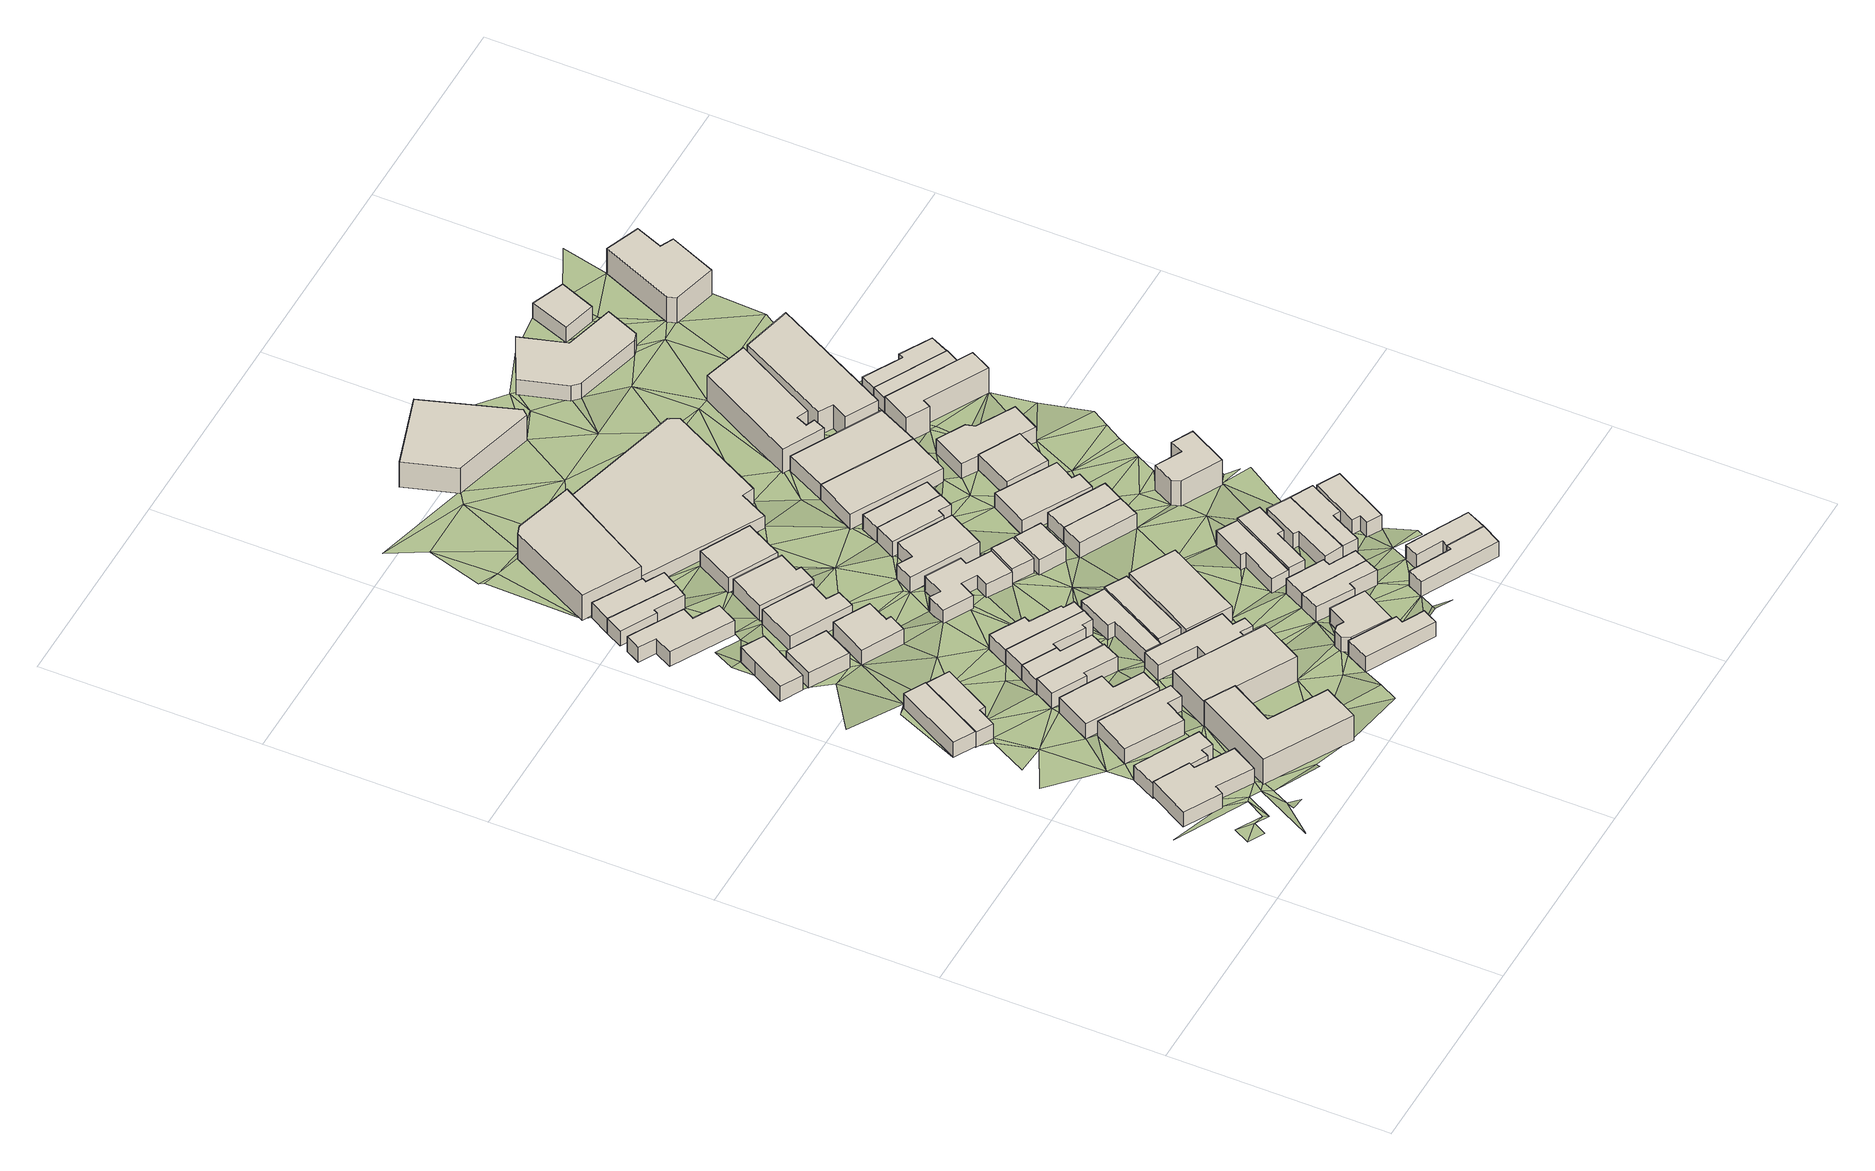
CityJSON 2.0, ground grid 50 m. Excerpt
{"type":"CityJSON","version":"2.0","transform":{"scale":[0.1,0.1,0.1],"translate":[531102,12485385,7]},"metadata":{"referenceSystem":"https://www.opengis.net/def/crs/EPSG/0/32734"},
"CityObjects":{
"building1":{"type":"Building","attributes":{"address":"31 Burns Road Salt River Cape Town","building":"house","building:levels":1,"building_height":4.1,"plus_code":"4FRW3F96+VP7","ground_height":12.03,"roof_height":16.13},"geometry":[{"type":"Solid","lod":"1","boundaries":[[[[0,1,2,3]],[[1,4,5,2]],[[4,6,7,5]],[[6,8,9,7]],[[8,10,11,9]],[[10,12,13,11]],[[12,14,15,13]],[[14,0,3,15]],[[3,2,5,7,9,11,13,15]],[[14,12,10,8,6,4,1,0]]]]}]},
"building2":{"type":"Building","attributes":{"address":"29 Burns Road Salt River Cape Town","building":"house","building:levels":1,"building_height":4.1,"plus_code":"4FRW3F96+VPQ","ground_height":11.5,"roof_height":15.6},"geometry":[{"type":"Solid","lod":"1","boundaries":[[[[16,17,18,19]],[[17,20,21,18]],[[20,22,23,21]],[[22,24,25,23]],[[24,26,27,25]],[[26,28,29,27]],[[28,16,19,29]],[[19,18,21,23,25,27,29]],[[28,26,24,22,20,17,16]]]]}]},
"building3":{"type":"Building","attributes":{"address":"12 Tennyson Street Salt River Cape Town","building":"house","building:levels":1,"building_height":4.1,"plus_code":"4FRW3FC6+3P6","ground_height":10.81,"roof_height":14.91},"geometry":[{"type":"Solid","lod":"1","boundaries":[[[[30,31,32,33]],[[31,34,35,32]],[[34,36,37,35]],[[36,30,33,37]],[[33,32,35,37]],[[36,34,31,30]]]]}]},
"building4":{"type":"Building","attributes":{"address":"14 Tennyson Street Salt River Cape Town","building":"house","building:levels":1,"building_height":4.1,"plus_code":"4FRW3FC6+3P4","ground_height":10.6,"roof_height":14.7},"geometry":[{"type":"Solid","lod":"1","boundaries":[[[[38,39,40,41]],[[39,42,43,40]],[[42,44,45,43]],[[44,46,47,45]],[[46,48,49,47]],[[48,38,41,49]],[[41,40,43,45,47,49]],[[48,46,44,42,39,38]]]]}]},
"building5":{"type":"Building","attributes":{"address":"27 Burns Road Salt River Cape Town","building":"house","building:levels":1,"building_height":4.1,"plus_code":"4FRW3F96+WQM","ground_height":11.5,"roof_height":15.6},"geometry":[{"type":"Solid","lod":"1","boundaries":[[[[50,51,52,53]],[[51,54,55,52]],[[54,56,57,55]],[[56,58,59,57]],[[58,60,61,59]],[[60,50,53,61]],[[53,52,55,57,59,61]],[[60,58,56,54,51,50]]]]}]},
"building6":{"type":"Building","attributes":{"address":"Coleridge Road Salt River Cape Town","building":"apartments","building:levels":2,"building:flats":"8","building_height":6.9,"plus_code":"4FRW3F96+RQQ","ground_height":12,"roof_height":18.9},"geometry":[{"type":"Solid","lod":"1","boundaries":[[[[62,63,64,65]],[[63,66,67,64]],[[66,68,69,67]],[[68,70,71,69]],[[70,72,73,71]],[[72,62,65,73]],[[65,64,67,69,71,73]],[[72,70,68,66,63,62]]]]}]},
"building7":{"type":"Building","attributes":{"address":"5 Tennyson Street Salt River Cape Town","building":"house","building:levels":1,"building_height":4.1,"plus_code":"4FRW3FC6+5PR","ground_height":9.76,"roof_height":13.86},"geometry":[{"type":"Solid","lod":"1","boundaries":[[[[74,75,76,77]],[[75,78,79,76]],[[78,80,81,79]],[[80,82,83,81]],[[82,74,77,83]],[[77,76,79,81,83]],[[82,80,78,75,74]]]]}]},
"building8":{"type":"Building","attributes":{"address":"25 Burns Road Salt River Cape Town","building":"house","building:levels":1,"building_height":4.1,"plus_code":"4FRW3F96+XQ3","ground_height":11.1,"roof_height":15.2},"geometry":[{"type":"Solid","lod":"1","boundaries":[[[[84,85,86,87]],[[85,88,89,86]],[[88,90,91,89]],[[90,92,93,91]],[[92,94,95,93]],[[94,84,87,95]],[[87,86,89,91,93,95]],[[94,92,90,88,85,84]]]]}]},
"building9":{"type":"Building","attributes":{"address":"7 Tennyson Street Salt River Cape Town","building":"house","building:levels":1,"building_height":4.1,"plus_code":"4FRW3FC6+5P8","ground_height":9.76,"roof_height":13.86},"geometry":[{"type":"Solid","lod":"1","boundaries":[[[[96,97,98,99]],[[97,100,101,98]],[[100,102,103,101]],[[102,96,99,103]],[[99,98,101,103]],[[102,100,97,96]]]]}]},
"building10":{"type":"Building","attributes":{"address":"23 Burns Road Salt River Cape Town","building":"house","building:levels":1,"building_height":4.1,"plus_code":"4FRW3F96+XRJ","ground_height":11.1,"roof_height":15.2},"geometry":[{"type":"Solid","lod":"1","boundaries":[[[[104,105,106,107]],[[105,108,109,106]],[[108,110,111,109]],[[110,112,113,111]],[[112,114,115,113]],[[114,104,107,115]],[[107,106,109,111,113,115]],[[114,112,110,108,105,104]]]]}]},
"building11":{"type":"Building","attributes":{"address":"7 Addison Road Salt River Cape Town","building":"house","building:levels":1,"building_height":4.1,"plus_code":"4FRW3FC6+7P7","ground_height":8.92,"roof_height":13.02},"geometry":[{"type":"Solid","lod":"1","boundaries":[[[[116,117,118,119]],[[117,120,121,118]],[[120,122,123,121]],[[122,124,125,123]],[[124,126,127,125]],[[126,128,129,127]],[[128,130,131,129]],[[130,116,119,131]],[[119,118,121,123,125,127,129,131]],[[130,128,126,124,122,120,117,116]]]]}]},
"building12":{"type":"Building","attributes":{"address":"Madrassah Al Shafi-Iy-Yah 18 Coleridge Road Salt River Cape Town","building":"civic","building:levels":2,"amenity":"community_centre","operator:type":"religious","building_height":6.9,"plus_code":"4FRW3F96+VVJ","ground_height":11.58,"roof_height":18.48},"geometry":[{"type":"Solid","lod":"1","boundaries":[[[[132,133,134,135]],[[133,136,137,134]],[[136,138,139,137]],[[138,140,141,139]],[[140,142,143,141]],[[142,144,145,143]],[[144,132,135,145]],[[135,134,137,139,141,143,145]],[[144,142,140,138,136,133,132]]]]}]},
"building13":{"type":"Building","attributes":{"address":"21 Burns Road Salt River Cape Town","building":"house","building:levels":1,"building_height":4.1,"plus_code":"4FRW3FC6+2R3","ground_height":10.6,"roof_height":14.7},"geometry":[{"type":"Solid","lod":"1","boundaries":[[[[146,147,148,149]],[[147,150,151,148]],[[150,152,153,151]],[[152,154,155,153]],[[154,156,157,155]],[[156,146,149,157]],[[149,148,151,153,155,157]],[[156,154,152,150,147,146]]]]}]},
"building14":{"type":"Building","attributes":{"address":"5 Addison Road Salt River Cape Town","building":"house","building:levels":1,"building_height":4.1,"plus_code":"4FRW3FC6+7PV","ground_height":8.89,"roof_height":12.99},"geometry":[{"type":"Solid","lod":"1","boundaries":[[[[158,159,160,161]],[[159,162,163,160]],[[162,164,165,163]],[[164,166,167,165]],[[166,168,169,167]],[[168,158,161,169]],[[161,160,163,165,167,169]],[[168,166,164,162,159,158]]]]}]},
"building15":{"type":"Building","attributes":{"address":"8 Burns Road Salt River Cape Town","building":"house","building:levels":1,"building_height":4.1,"plus_code":"4FRW3FC6+4QW","ground_height":9.83,"roof_height":13.93},"geometry":[{"type":"Solid","lod":"1","boundaries":[[[[170,171,172,173]],[[171,174,175,172]],[[174,176,177,175]],[[176,178,179,177]],[[178,180,181,179]],[[180,170,173,181]],[[173,172,175,177,179,181]],[[180,178,176,174,171,170]]]]}]},
"building16":{"type":"Building","attributes":{"address":"3 Addison Road Salt River Cape Town","building":"house","building:levels":1,"building_height":4.1,"plus_code":"4FRW3FC6+8P8","ground_height":8.89,"roof_height":12.99},"geometry":[{"type":"Solid","lod":"1","boundaries":[[[[158,168,169,161]],[[168,182,183,169]],[[182,184,185,183]],[[184,186,187,185]],[[186,188,189,187]],[[188,158,161,189]],[[161,169,183,185,187,189]],[[188,186,184,182,168,158]]]]}]},
"building17":{"type":"Building","attributes":{"address":"6 Salt River Cape Town","building":"house","building:levels":1,"building_height":4.1,"plus_code":"4FRW3FC6+5QW","ground_height":9.75,"roof_height":13.85},"geometry":[{"type":"Solid","lod":"1","boundaries":[[[[190,191,192,193]],[[191,194,195,192]],[[194,196,197,195]],[[196,198,199,197]],[[198,200,201,199]],[[200,190,193,201]],[[193,192,195,197,199,201]],[[200,198,196,194,191,190]]]]}]},
"building18":{"type":"Building","attributes":{"address":"19 Burns Road Salt River Cape Town","building":"house","building:levels":1,"building_height":4.1,"plus_code":"4FRW3FC6+2RG","ground_height":10.6,"roof_height":14.7},"geometry":[{"type":"Solid","lod":"1","boundaries":[[[[156,154,155,157]],[[154,202,203,155]],[[202,204,205,203]],[[204,206,207,205]],[[206,208,209,207]],[[208,210,211,209]],[[210,212,213,211]],[[212,156,157,213]],[[157,155,203,205,207,209,211,213]],[[212,210,208,206,204,202,154,156]]]]}]},
"building19":{"type":"Building","attributes":{"address":"Coleridge Road Salt River Cape Town","building":"house","building:levels":1,"building_height":4.1,"plus_code":"4FRW3F96+WV9","ground_height":11.26,"roof_height":15.36},"geometry":[{"type":"Solid","lod":"1","boundaries":[[[[214,215,216,217]],[[215,218,219,216]],[[218,220,221,219]],[[220,222,223,221]],[[222,224,225,223]],[[224,226,227,225]],[[226,228,229,227]],[[228,230,231,229]],[[230,232,233,231]],[[232,214,217,233]],[[217,216,219,221,223,225,227,229,231,233]],[[232,230,228,226,224,222,220,218,215,214]]]]}]},
"building20":{"type":"Building","attributes":{"address":"17 Burns Road Salt River Cape Town","building":"house","building:levels":1,"building_height":4.1,"plus_code":"4FRW3FC6+2RQ","ground_height":10.42,"roof_height":14.52},"geometry":[{"type":"Solid","lod":"1","boundaries":[[[[234,235,236,237]],[[235,238,239,236]],[[238,240,241,239]],[[240,242,243,241]],[[242,244,245,243]],[[244,246,247,245]],[[246,248,249,247]],[[248,234,237,249]],[[237,236,239,241,243,245,247,249]],[[248,246,244,242,240,238,235,234]]]]}]},
"building21":{"type":"Building","attributes":{"address":"16 Tennyson Street Salt River Cape Town","building":"house","building:levels":1,"building_height":4.1,"plus_code":"4FRW3F96+XV7","ground_height":10.42,"roof_height":14.52},"geometry":[{"type":"Solid","lod":"1","boundaries":[[[[250,251,252,253]],[[251,254,255,252]],[[254,256,257,255]],[[256,258,259,257]],[[258,260,261,259]],[[260,262,263,261]],[[262,250,253,263]],[[253,252,255,257,259,261,263]],[[262,260,258,256,254,251,250]]]]}]},
"building22":{"type":"Building","attributes":{"address":"4 Burns Road Salt River Cape Town","building":"house","building:levels":1,"building_height":4.1,"plus_code":"4FRW3FC6+6RC","ground_height":9.16,"roof_height":13.26},"geometry":[{"type":"Solid","lod":"1","boundaries":[[[[264,265,266,267]],[[265,268,269,266]],[[268,270,271,269]],[[270,272,273,271]],[[272,274,275,273]],[[274,264,267,275]],[[267,266,269,271,273,275]],[[274,272,270,268,265,264]]]]}]},
"building23":{"type":"Building","attributes":{"address":"428 Albert Road Salt River Cape Town","building":"retail","building:levels":2,"building_height":6.9,"plus_code":"4FRW3FC6+9QF","ground_height":7.86,"roof_height":14.76},"geometry":[{"type":"Solid","lod":"1","boundaries":[[[[276,277,278,279]],[[277,280,281,278]],[[280,282,283,281]],[[282,284,285,283]],[[284,276,279,285]],[[279,278,281,283,285]],[[284,282,280,277,276]]]]}]},
"building24":{"type":"Building","attributes":{"address":"18 Tennyson Street Salt River Cape Town","building":"house","building:levels":1,"building_height":4.1,"plus_code":"4FRW3F96+XVH","ground_height":10.86,"roof_height":14.96},"geometry":[{"type":"Solid","lod":"1","boundaries":[[[[286,287,288,289]],[[287,290,291,288]],[[290,292,293,291]],[[292,286,289,293]],[[289,288,291,293]],[[292,290,287,286]]]]}]},
"building25":{"type":"Building","attributes":{"address":"25 Coleridge Road Salt River Cape Town","building":"house","building:levels":1,"building_height":4.1,"plus_code":"4FRW3F96+RX2","ground_height":11.99,"roof_height":16.09},"geometry":[{"type":"Solid","lod":"1","boundaries":[[[[294,295,296,297]],[[295,298,299,296]],[[298,300,301,299]],[[300,302,303,301]],[[302,304,305,303]],[[304,294,297,305]],[[297,296,299,301,303,305]],[[304,302,300,298,295,294]]]]}]},
"building26":{"type":"Building","attributes":{"address":"15 Burns Road Salt River Cape Town","building":"house","building:levels":1,"building_height":4.1,"plus_code":"4FRW3FC6+4V4","ground_height":9.6,"roof_height":13.7},"geometry":[{"type":"Solid","lod":"1","boundaries":[[[[306,307,308,309]],[[307,310,311,308]],[[310,312,313,311]],[[312,314,315,313]],[[314,316,317,315]],[[316,318,319,317]],[[318,320,321,319]],[[320,322,323,321]],[[322,324,325,323]],[[324,326,327,325]],[[326,328,329,327]],[[328,306,309,329]],[[309,308,311,313,315,317,319,321,323,325,327,329]],[[328,326,324,322,320,318,316,314,312,310,307,306]]]]}]},
"building27":{"type":"Building","attributes":{"address":"23 Coleridge Road Salt River Cape Town","building":"house","building:levels":1,"building_height":4.1,"plus_code":"4FRW3F96+RXC","ground_height":11.44,"roof_height":15.54},"geometry":[{"type":"Solid","lod":"1","boundaries":[[[[330,331,332,333]],[[331,334,335,332]],[[334,336,337,335]],[[336,338,339,337]],[[338,340,341,339]],[[340,342,343,341]],[[342,344,345,343]],[[344,330,333,345]],[[333,332,335,337,339,341,343,345]],[[344,342,340,338,336,334,331,330]]]]}]},
"building28":{"type":"Building","attributes":{"address":"2 Burns Road Salt River Cape Town","building":"house","building:levels":1,"building_height":4.1,"plus_code":"4FRW3FC6+7R7","ground_height":8.89,"roof_height":12.99},"geometry":[{"type":"Solid","lod":"1","boundaries":[[[[346,347,348,349]],[[347,350,351,348]],[[350,352,353,351]],[[352,346,349,353]],[[349,348,351,353]],[[352,350,347,346]]]]}]},
"building29":{"type":"Building","attributes":{"address":"20 Tennyson Street Salt River Cape Town","building":"house","building:levels":1,"building_height":4.1,"plus_code":"4FRW3F96+XW4","ground_height":10.58,"roof_height":14.68},"geometry":[{"type":"Solid","lod":"1","boundaries":[[[[354,355,356,357]],[[355,358,359,356]],[[358,360,361,359]],[[360,354,357,361]],[[357,356,359,361]],[[360,358,355,354]]]]}]},
"building30":{"type":"Building","attributes":{"address":"13 Burns Road Salt River Cape Town","building":"house","building:levels":1,"building_height":4.1,"plus_code":"4FRW3FC6+4WC","ground_height":9.6,"roof_height":13.7},"geometry":[{"type":"Solid","lod":"1","boundaries":[[[[362,363,364,365]],[[363,366,367,364]],[[366,368,369,367]],[[368,370,371,369]],[[370,372,373,371]],[[372,362,365,373]],[[365,364,367,369,371,373]],[[372,370,368,366,363,362]]]]}]},
"building31":{"type":"Building","attributes":{"address":"13 Tennyson Street Salt River Cape Town","building":"house","building:levels":1,"building_height":4.1,"plus_code":"4FRW3FC6+3WM","ground_height":10.42,"roof_height":14.52},"geometry":[{"type":"Solid","lod":"1","boundaries":[[[[374,375,376,377]],[[375,378,379,376]],[[378,380,381,379]],[[380,374,377,381]],[[377,376,379,381]],[[380,378,375,374]]]]}]},
"building32":{"type":"Building","attributes":{"address":"21 Coleridge Road Salt River Cape Town","building":"house","building:levels":1,"building_height":4.1,"plus_code":"4FRW3F96+VX5","ground_height":11.43,"roof_height":15.53},"geometry":[{"type":"Solid","lod":"1","boundaries":[[[[382,383,384,385]],[[383,386,387,384]],[[386,388,389,387]],[[388,390,391,389]],[[390,392,393,391]],[[392,382,385,393]],[[385,384,387,389,391,393]],[[392,390,388,386,383,382]]]]}]},
"building33":{"type":"Building","attributes":{"address":"19 Coleridge Road Salt River Cape Town","building":"house","building:levels":1,"building_height":4.1,"plus_code":"4FRW3F97+V26","ground_height":11.43,"roof_height":15.53},"geometry":[{"type":"Solid","lod":"1","boundaries":[[[[382,392,393,385]],[[392,394,395,393]],[[394,396,397,395]],[[396,398,399,397]],[[398,400,401,399]],[[400,382,385,401]],[[385,393,395,397,399,401]],[[400,398,396,394,392,382]]]]}]},
"building34":{"type":"Building","attributes":{"address":"13A Tennyson Street Salt River Cape Town","building":"house","building:levels":1,"building_height":4.1,"plus_code":"4FRW3FC6+3W9","ground_height":10.16,"roof_height":14.26},"geometry":[{"type":"Solid","lod":"1","boundaries":[[[[402,403,404,405]],[[403,406,407,404]],[[406,408,409,407]],[[408,402,405,409]],[[405,404,407,409]],[[408,406,403,402]]]]}]},
"building35":{"type":"Building","attributes":{"address":"Sterling Buildings 432 Albert Road Salt River Cape Town","building":"retail","building:levels":1,"building_height":4.1,"plus_code":"4FRW3FC6+8VJ","ground_height":7.86,"roof_height":11.96},"geometry":[{"type":"Solid","lod":"1","boundaries":[[[[276,284,410,411]],[[284,412,413,410]],[[412,414,415,413]],[[414,416,417,415]],[[416,418,419,417]],[[418,420,421,419]],[[420,276,411,421]],[[411,410,413,415,417,419,421]],[[420,418,416,414,412,284,276]]]]}]},
"building36":{"type":"Building","attributes":{"address":"11 Burns Road Salt River Cape Town","building":"house","building:levels":1,"building_height":4.1,"plus_code":"4FRW3FC6+5W7","ground_height":9.29,"roof_height":13.39},"geometry":[{"type":"Solid","lod":"1","boundaries":[[[[422,423,424,425]],[[423,426,427,424]],[[426,428,429,427]],[[428,430,431,429]],[[430,432,433,431]],[[432,422,425,433]],[[425,424,427,429,431,433]],[[432,430,428,426,423,422]]]]}]},
"building37":{"type":"Building","attributes":{"address":"22 Tennyson Street Salt River Cape Town","building":"house","building:levels":1,"building_height":4.1,"plus_code":"4FRW3F96+WX9","ground_height":10.39,"roof_height":14.49},"geometry":[{"type":"Solid","lod":"1","boundaries":[[[[434,435,436,437]],[[435,438,439,436]],[[438,440,441,439]],[[440,442,443,441]],[[442,444,445,443]],[[444,434,437,445]],[[437,436,439,441,443,445]],[[444,442,440,438,435,434]]]]}]},
"building38":{"type":"Building","attributes":{"address":"9 Burns Road Salt River Cape Town","building":"house","building:levels":1,"building_height":4.1,"plus_code":"4FRW3FC6+5WG","ground_height":9.2,"roof_height":13.3},"geometry":[{"type":"Solid","lod":"1","boundaries":[[[[446,447,448,449]],[[447,450,451,448]],[[450,452,453,451]],[[452,446,449,453]],[[449,448,451,453]],[[452,450,447,446]]]]}]},
"building39":{"type":"Building","attributes":{"address":"14 Coleridge Road Salt River Cape Town","building":"house","building:levels":1,"building_height":4.1,"plus_code":"4FRW3FC6+2XW","ground_height":9.99,"roof_height":14.09},"geometry":[{"type":"Solid","lod":"1","boundaries":[[[[454,455,456,457]],[[455,458,459,456]],[[458,460,461,459]],[[460,454,457,461]],[[457,456,459,461]],[[460,458,455,454]]]]}]},
"building40":{"type":"Building","attributes":{"address":"24 Tennyson Street Salt River Cape Town","building":"house","building:levels":1,"building_height":4.1,"plus_code":"4FRW3F97+W2G","ground_height":10.98,"roof_height":15.08},"geometry":[{"type":"Solid","lod":"1","boundaries":[[[[462,463,464,465]],[[463,466,467,464]],[[466,468,469,467]],[[468,470,471,469]],[[470,472,473,471]],[[472,462,465,473]],[[465,464,467,469,471,473]],[[472,470,468,466,463,462]]]]}]},
"building41":{"type":"Building","attributes":{"address":"28 Cecil Road Salt River Cape Town","building":"house","building:levels":1,"building_height":4.1,"plus_code":"4FRW3F97+Q3V","ground_height":11.68,"roof_height":15.78},"geometry":[{"type":"Solid","lod":"1","boundaries":[[[[474,475,476,477]],[[475,478,479,476]],[[478,480,481,479]],[[480,482,483,481]],[[482,484,485,483]],[[484,474,477,485]],[[477,476,479,481,483,485]],[[484,482,480,478,475,474]]]]}]},
"building42":{"type":"Building","attributes":{"address":"Salt River Buildings 469 Junction Road Salt River Cape Town","building":"retail","building:levels":2,"building_height":6.9,"plus_code":"4FRW3FC6+FRX","ground_height":7.29,"roof_height":14.19},"geometry":[{"type":"Solid","lod":"1","boundaries":[[[[486,487,488,489]],[[487,490,491,488]],[[490,492,493,491]],[[492,494,495,493]],[[494,486,489,495]],[[489,488,491,493,495]],[[494,492,490,487,486]]]]}]},
"building43":{"type":"Building","attributes":{"address":"12 Coleridge Road Salt River Cape Town","building":"house","building:levels":1,"building_height":4.1,"plus_code":"4FRW3FC6+3X5","ground_height":9.99,"roof_height":14.09},"geometry":[{"type":"Solid","lod":"1","boundaries":[[[[454,496,497,457]],[[496,498,499,497]],[[498,455,456,499]],[[455,454,457,456]],[[457,497,499,456]],[[455,498,496,454]]]]}]},
"building44":{"type":"Building","attributes":{"address":"26 Tennyson Street Salt River Cape Town","building":"house","building:levels":1,"building_height":4.1,"plus_code":"4FRW3F97+V2X","ground_height":10.79,"roof_height":14.89},"geometry":[{"type":"Solid","lod":"1","boundaries":[[[[500,501,502,503]],[[501,504,505,502]],[[504,506,507,505]],[[506,508,509,507]],[[508,510,511,509]],[[510,500,503,511]],[[503,502,505,507,509,511]],[[510,508,506,504,501,500]]]]}]},
"building45":{"type":"Building","attributes":{"address":"26 Cecil Road Salt River Cape Town","building":"house","building:levels":1,"building_height":4.1,"plus_code":"4FRW3F97+R38","ground_height":11.68,"roof_height":15.78},"geometry":[{"type":"Solid","lod":"1","boundaries":[[[[512,513,514,515]],[[513,516,517,514]],[[516,518,519,517]],[[518,474,477,519]],[[474,484,485,477]],[[484,512,515,485]],[[515,514,517,519,477,485]],[[484,474,518,516,513,512]]]]}]},
"building46":{"type":"Building","attributes":{"address":"10 Coleridge Road Salt River Cape Town","building":"house","building:levels":1,"building_height":4.1,"plus_code":"4FRW3FC6+3XX","ground_height":9.75,"roof_height":13.85},"geometry":[{"type":"Solid","lod":"1","boundaries":[[[[520,521,522,523]],[[521,524,525,522]],[[524,526,527,525]],[[526,528,529,527]],[[528,530,531,529]],[[530,520,523,531]],[[523,522,525,527,529,531]],[[530,528,526,524,521,520]]]]}]},
"building47":{"type":"Building","attributes":{"address":"7 Burns Road Salt River Cape Town","building":"house","building:levels":1,"building_height":4.1,"plus_code":"4FRW3FC6+6X2","ground_height":8.77,"roof_height":12.87},"geometry":[{"type":"Solid","lod":"1","boundaries":[[[[532,533,534,535]],[[533,536,537,534]],[[536,538,539,537]],[[538,532,535,539]],[[535,534,537,539]],[[538,536,533,532]]]]}]},
"building48":{"type":"Building","attributes":{"address":"28 Tennyson Street Salt River Cape Town","building":"house","building:levels":1,"building_height":4.1,"plus_code":"4FRW3F97+W33","ground_height":10.79,"roof_height":14.89},"geometry":[{"type":"Solid","lod":"1","boundaries":[[[[500,510,511,503]],[[510,540,541,511]],[[540,542,543,541]],[[542,544,545,543]],[[544,546,547,545]],[[546,500,503,547]],[[503,511,541,543,545,547]],[[546,544,542,540,510,500]]]]}]},
"building49":{"type":"Building","attributes":{"address":"5 Burns Road Salt River Cape Town","building":"house","building:levels":1,"building_height":4.1,"plus_code":"4FRW3FC6+6XP","ground_height":8.77,"roof_height":12.87},"geometry":[{"type":"Solid","lod":"1","boundaries":[[[[533,532,535,534]],[[532,548,549,535]],[[548,550,551,549]],[[550,533,534,551]],[[534,535,549,551]],[[550,548,532,533]]]]}]},
"building50":{"type":"Building","attributes":{"address":"30 Tennyson Street Salt River Cape Town","building":"house","building:levels":1,"building_height":4.1,"plus_code":"4FRW3F97+V3Q","ground_height":10.79,"roof_height":14.89},"geometry":[{"type":"Solid","lod":"1","boundaries":[[[[552,553,554,555]],[[553,556,557,554]],[[556,558,559,557]],[[558,560,561,559]],[[560,562,563,561]],[[562,552,555,563]],[[555,554,557,559,561,563]],[[562,560,558,556,553,552]]]]}]},
"building51":{"type":"Building","attributes":{"address":"8 Coleridge Road Salt River Cape Town","building":"house","building:levels":1,"building_height":4.1,"plus_code":"4FRW3FC7+42F","ground_height":9.68,"roof_height":13.78},"geometry":[{"type":"Solid","lod":"1","boundaries":[[[[564,565,566,567]],[[565,568,569,566]],[[568,570,571,569]],[[570,564,567,571]],[[567,566,569,571]],[[570,568,565,564]]]]}]},
"building52":{"type":"Building","attributes":{"address":"17 Coleridge Road Salt River Cape Town","building":"house","building:levels":2,"building_height":6.9,"plus_code":"4FRW3FC7+233","ground_height":9.99,"roof_height":16.89},"geometry":[{"type":"Solid","lod":"1","boundaries":[[[[572,573,574,575]],[[573,576,577,574]],[[576,578,579,577]],[[578,580,581,579]],[[580,582,583,581]],[[582,584,585,583]],[[584,572,575,585]],[[575,574,577,579,581,583,585]],[[584,582,580,578,576,573,572]]]]}]},
"building53":{"type":"Building","attributes":{"address":"6A Coleridge Road Salt River Cape Town","building":"house","building:levels":1,"building_height":4.1,"plus_code":"4FRW3FC7+525","ground_height":9.3,"roof_height":13.4},"geometry":[{"type":"Solid","lod":"1","boundaries":[[[[586,587,588,589]],[[587,590,591,588]],[[590,592,593,591]],[[592,594,595,593]],[[594,596,597,595]],[[596,598,599,597]],[[598,600,601,599]],[[600,586,589,601]],[[589,588,591,593,595,597,599,601]],[[600,598,596,594,592,590,587,586]]]]}]},
"building54":{"type":"Building","attributes":{"address":"444 Albert Road Salt River Cape Town","building":"retail","building:levels":2,"building_height":6.9,"plus_code":"4FRW3FC6+8X9","ground_height":7.86,"roof_height":14.76},"geometry":[{"type":"Solid","lod":"1","boundaries":[[[[602,603,604,605]],[[603,606,607,604]],[[606,608,609,607]],[[608,610,611,609]],[[610,612,613,611]],[[612,614,615,613]],[[614,616,617,615]],[[616,602,605,617]],[[605,604,607,609,611,613,615,617]],[[616,614,612,610,608,606,603,602]]]]}]},
"building55":{"type":"Building","attributes":{"address":"6 Coleridge Road Salt River Cape Town","building":"house","building:levels":2,"building_height":6.9,"plus_code":"4FRW3FC7+632","ground_height":8.87,"roof_height":15.77},"geometry":[{"type":"Solid","lod":"1","boundaries":[[[[618,619,620,621]],[[619,622,623,620]],[[622,624,625,623]],[[624,626,627,625]],[[626,628,629,627]],[[628,618,621,629]],[[621,620,623,625,627,629]],[[628,626,624,622,619,618]]]]}]},
"building56":{"type":"Building","attributes":{"address":"448 Albert Road Salt River Cape Town","building":"retail","building:levels":2,"building_height":6.9,"plus_code":"4FRW3FC7+832","ground_height":7.83,"roof_height":14.73},"geometry":[{"type":"Solid","lod":"1","boundaries":[[[[630,631,632,633]],[[631,634,635,632]],[[634,636,637,635]],[[636,638,639,637]],[[638,640,641,639]],[[640,642,643,641]],[[642,630,633,643]],[[633,632,635,637,639,641,643]],[[642,640,638,636,634,631,630]]]]}]},
"building57":{"type":"Building","attributes":{"address":"475 Junction Road Salt River Cape Town","building":"retail","building:levels":1,"building_height":4.1,"plus_code":"4FRW3FC6+FX9","ground_height":7,"roof_height":11.1},"geometry":[{"type":"Solid","lod":"1","boundaries":[[[[644,645,646,647]],[[645,648,649,646]],[[648,650,651,649]],[[650,652,653,651]],[[652,654,655,653]],[[654,656,657,655]],[[656,658,659,657]],[[658,644,647,659]],[[647,646,649,651,653,655,657,659]],[[658,656,654,652,650,648,645,644]]]]}]},
"building58":{"type":"Building","attributes":{"address":"4 Coleridge Road Salt River Cape Town","building":"house","building:levels":1,"building_height":4.1,"plus_code":"4FRW3FC7+63G","ground_height":8.87,"roof_height":12.97},"geometry":[{"type":"Solid","lod":"1","boundaries":[[[[660,661,662,663]],[[661,664,665,662]],[[664,666,667,665]],[[666,668,669,667]],[[668,670,671,669]],[[670,660,663,671]],[[663,662,665,667,669,671]],[[670,668,666,664,661,660]]]]}]},
"building59":{"type":"Building","attributes":{"address":"2 Coleridge Road Salt River Cape Town","building":"house","building:levels":1,"building_height":4.1,"plus_code":"4FRW3FC7+63Q","ground_height":8.72,"roof_height":12.82},"geometry":[{"type":"Solid","lod":"1","boundaries":[[[[672,673,674,675]],[[673,676,677,674]],[[676,678,679,677]],[[678,680,681,679]],[[680,682,683,681]],[[682,672,675,683]],[[675,674,677,679,681,683]],[[682,680,678,676,673,672]]]]}]},
"building60":{"type":"Building","attributes":{"address":"30 Westminster Road Salt River Cape Town","building":"house","building:levels":1,"building_height":4.1,"plus_code":"4FRW3FC7+F2Q","ground_height":7.09,"roof_height":11.19},"geometry":[{"type":"Solid","lod":"1","boundaries":[[[[684,685,686,687]],[[685,688,689,686]],[[688,690,691,689]],[[690,684,687,691]],[[687,686,689,691]],[[690,688,685,684]]]]}]},
"building61":{"type":"Building","attributes":{"address":"47 Westminster Road Salt River Cape Town","building":"retail","building:levels":2,"building_height":6.9,"plus_code":"4FRW3FC7+C4C","ground_height":7.15,"roof_height":14.05},"geometry":[{"type":"Solid","lod":"1","boundaries":[[[[692,693,694,695]],[[693,696,697,694]],[[696,698,699,697]],[[698,700,701,699]],[[700,702,703,701]],[[702,704,705,703]],[[704,692,695,705]],[[695,694,697,699,701,703,705]],[[704,702,700,698,696,693,692]]]]}]},
"terrain1":{"type":"TINRelief","geometry":[{"type":"CompositeSurface","lod":"1","boundaries":[[[706,707,708]],[[709,706,708]],[[708,710,709]],[[711,712,713]],[[714,710,708]],[[713,710,714]],[[715,716,717]],[[714,718,713]],[[719,711,718]],[[711,713,718]],[[720,721,716]],[[718,722,719]],[[723,717,716]],[[722,718,717]],[[724,725,726]],[[717,723,727]],[[727,722,717]],[[28,51,725]],[[12,728,14]],[[729,726,730]],[[731,727,723]],[[722,727,10]],[[12,10,728]],[[51,28,732]],[[733,725,51]],[[726,725,84]],[[734,731,723]],[[730,735,36]],[[728,736,737]],[[735,730,726]],[[728,10,736]],[[84,725,733]],[[34,31,738]],[[10,727,739]],[[736,10,740]],[[727,731,741]],[[732,742,51]],[[736,740,732]],[[108,735,726]],[[743,735,744]],[[94,726,84]],[[739,740,10]],[[744,735,108]],[[745,746,747]],[[738,31,746]],[[739,732,740]],[[726,94,108]],[[732,739,742]],[[31,30,746]],[[748,84,733]],[[744,108,105]],[[749,742,739]],[[750,742,749]],[[751,108,94]],[[752,97,753]],[[746,30,754]],[[754,747,746]],[[744,755,48]],[[756,72,757]],[[748,733,758]],[[755,744,105]],[[747,759,752]],[[760,756,757]],[[761,82,80]],[[94,92,751]],[[108,751,110]],[[739,136,749]],[[97,78,753]],[[762,761,80]],[[763,30,48]],[[754,759,747]],[[751,92,110]],[[136,758,749]],[[754,30,763]],[[105,156,755]],[[758,136,748]],[[760,741,764]],[[92,90,765]],[[92,112,110]],[[762,80,766]],[[78,97,194]],[[48,755,212]],[[80,78,766]],[[767,72,756]],[[136,768,748]],[[759,754,769]],[[97,769,194]],[[156,212,755]],[[767,756,760]],[[748,768,765]],[[114,112,92]],[[92,765,114]],[[763,48,770]],[[771,162,124]],[[48,212,770]],[[136,772,768]],[[78,194,191]],[[763,180,754]],[[176,769,754]],[[136,133,772]],[[766,78,191]],[[769,176,194]],[[765,768,773]],[[760,764,774]],[[773,114,765]],[[164,162,771]],[[191,775,766]],[[776,767,760]],[[760,774,776]],[[777,778,771]],[[772,779,768]],[[780,194,176]],[[114,773,781]],[[782,164,771]],[[779,772,133]],[[783,775,191]],[[784,785,786]],[[114,787,104]],[[787,114,781]],[[783,778,775]],[[788,180,763]],[[188,789,790]],[[788,763,770]],[[778,782,771]],[[791,786,792]],[[781,773,793]],[[104,787,785]],[[792,786,785]],[[180,788,170]],[[776,774,294]],[[790,794,795]],[[174,780,176]],[[171,170,174]],[[781,796,787]],[[773,797,793]],[[188,186,789]],[[190,783,191]],[[783,798,778]],[[787,799,785]],[[800,782,778]],[[776,801,767]],[[792,785,799]],[[802,793,803]],[[767,804,144]],[[794,805,795]],[[799,787,796]],[[304,776,294]],[[782,800,168]],[[806,788,770]],[[806,770,807]],[[790,808,794]],[[780,174,198]],[[778,798,800]],[[318,170,788]],[[792,809,810]],[[767,811,804]],[[809,792,799]],[[793,797,803]],[[182,186,184]],[[797,773,226]],[[811,767,801]],[[186,182,789]],[[190,812,783]],[[801,776,304]],[[200,198,190]],[[807,813,814]],[[170,368,174]],[[794,815,805]],[[816,132,144]],[[799,817,809]],[[132,816,818]],[[798,819,800]],[[170,318,368]],[[812,190,198]],[[198,174,820]],[[821,788,806]],[[806,807,821]],[[182,168,347]],[[822,801,304]],[[799,251,817]],[[800,347,168]],[[347,789,182]],[[823,821,807]],[[804,383,144]],[[824,238,814]],[[277,815,794]],[[819,798,264]],[[368,820,174]],[[808,277,794]],[[251,238,817]],[[819,825,800]],[[226,224,222]],[[822,304,826]],[[816,144,383]],[[814,375,807]],[[314,318,827]],[[811,383,804]],[[828,797,226]],[[198,829,812]],[[803,797,830]],[[368,318,314]],[[366,198,820]],[[375,823,807]],[[831,821,823]],[[222,828,226]],[[811,832,383]],[[814,238,833]],[[819,264,825]],[[816,382,222]],[[834,835,264]],[[812,829,835]],[[366,829,198]],[[826,836,822]],[[832,837,334]],[[238,251,833]],[[831,823,838]],[[820,368,366]],[[839,815,840]],[[334,383,832]],[[816,383,382]],[[264,835,829]],[[286,833,251]],[[814,833,375]],[[830,292,803]],[[368,314,841]],[[789,347,842]],[[277,840,815]],[[843,844,826]],[[400,828,222]],[[829,825,264]],[[286,292,833]],[[222,382,400]],[[383,334,845]],[[825,829,846]],[[366,847,829]],[[366,363,848]],[[849,836,826]],[[850,368,841]],[[277,851,840]],[[833,852,375]],[[292,830,833]],[[277,276,851]],[[826,844,849]],[[825,846,853]],[[852,378,375]],[[366,848,847]],[[845,334,854]],[[839,840,855]],[[856,828,400]],[[841,857,374]],[[828,856,858]],[[842,347,853]],[[854,836,849]],[[859,844,860]],[[829,847,422]],[[861,852,833]],[[830,862,833]],[[828,858,355]],[[850,841,374]],[[846,829,863]],[[859,849,844]],[[388,845,854]],[[852,864,378]],[[846,842,853]],[[833,862,861]],[[860,865,859]],[[863,829,422]],[[856,400,866]],[[388,854,867]],[[850,374,380]],[[378,864,380]],[[848,868,847]],[[830,355,869]],[[849,870,854]],[[863,842,846]],[[856,871,858]],[[864,850,380]],[[872,866,400]],[[873,840,851]],[[854,870,867]],[[873,851,276]],[[398,872,400]],[[355,858,874]],[[858,871,874]],[[850,864,875]],[[876,863,422]],[[861,862,877]],[[878,868,848]],[[830,879,862]],[[879,830,869]],[[855,840,873]],[[870,880,867]],[[850,875,878]],[[398,396,881]],[[877,408,861]],[[872,398,881]],[[863,876,882]],[[864,408,875]],[[842,863,883]],[[869,355,435]],[[881,396,394]],[[874,435,355]],[[842,884,885]],[[880,886,867]],[[886,392,867]],[[475,880,870]],[[842,883,884]],[[881,887,872]],[[878,888,868]],[[408,877,889]],[[881,394,890]],[[868,888,891]],[[408,889,875]],[[886,880,892]],[[881,890,893]],[[892,880,475]],[[450,882,876]],[[468,872,894]],[[883,863,533]],[[893,890,394]],[[394,392,895]],[[526,878,875]],[[894,872,887]],[[893,394,896]],[[526,888,878]],[[886,895,392]],[[882,897,863]],[[869,435,898]],[[873,899,855]],[[475,474,892]],[[468,894,470]],[[394,895,896]],[[474,518,892]],[[869,898,879]],[[276,900,873]],[[875,889,901]],[[884,883,902]],[[903,888,904]],[[904,888,526]],[[905,470,894]],[[550,883,533]],[[462,898,435]],[[882,450,897]],[[906,884,902]],[[895,907,896]],[[896,907,908]],[[905,472,470]],[[909,896,908]],[[902,883,550]],[[897,450,903]],[[904,526,910]],[[904,897,903]],[[496,901,889]],[[454,879,573]],[[898,462,472]],[[895,911,907]],[[912,884,906]],[[879,898,913]],[[895,914,915]],[[908,907,916]],[[895,915,911]],[[917,899,873]],[[573,879,913]],[[909,908,918]],[[919,910,526]],[[905,500,472]],[[897,904,920]],[[910,921,904]],[[922,496,454]],[[900,917,873]],[[454,573,922]],[[901,496,923]],[[550,924,902]],[[904,921,920]],[[553,918,908]],[[472,925,898]],[[913,898,925]],[[573,572,922]],[[925,472,500]],[[910,919,926]],[[902,927,906]],[[928,923,919]],[[899,929,930]],[[897,920,931]],[[918,553,546]],[[917,929,899]],[[919,923,932]],[[933,494,930]],[[934,923,496]],[[500,546,935]],[[906,927,912]],[[496,922,934]],[[897,931,936]],[[937,922,572]],[[926,919,932]],[[938,924,550]],[[939,940,941]],[[930,929,933]],[[923,934,932]],[[572,942,937]],[[925,500,943]],[[939,924,944]],[[929,917,945]],[[937,934,922]],[[944,924,946]],[[940,939,947]],[[948,926,932]],[[900,912,927]],[[939,944,947]],[[949,917,900]],[[602,927,902]],[[942,950,937]],[[951,936,931]],[[946,924,938]],[[945,917,952]],[[925,953,954]],[[926,948,564]],[[944,946,955]],[[936,951,956]],[[936,956,938]],[[954,957,925]],[[929,958,933]],[[945,958,929]],[[951,931,959]],[[960,932,934]],[[949,952,917]],[[950,961,937]],[[949,900,927]],[[962,946,938]],[[956,619,938]],[[932,960,963]],[[961,950,957]],[[964,948,932]],[[951,959,965]],[[964,932,963]],[[962,938,619]],[[966,951,965]],[[944,634,947]],[[619,664,962]],[[927,602,949]],[[933,958,648]],[[967,959,968]],[[969,962,664]],[[959,967,965]],[[664,619,970]],[[664,661,969]],[[962,969,971]],[[967,966,965]],[[948,964,972]],[[968,592,967]],[[592,948,973]],[[974,952,949]],[[616,947,634]],[[975,969,661]],[[948,972,973]],[[971,969,975]],[[976,664,970]],[[977,949,602]],[[619,978,970]],[[979,602,616]],[[592,973,967]],[[979,977,602]],[[971,975,980]],[[974,949,977]],[[981,648,982]],[[616,634,979]],[[680,678,975]],[[970,978,983]],[[975,678,980]],[[981,684,648]],[[982,984,981]],[[974,977,985]],[[634,631,979]],[[977,979,986]],[[981,984,987]],[[977,988,985]],[[984,985,988]],[[984,989,987]],[[990,979,631]],[[986,988,977]],[[986,979,990]],[[984,988,989]],[[690,987,989]],[[988,700,989]],[[700,690,989]],[[991,986,990]],[[992,690,700]]]}]}
},
"vertices":[
[103,326,59],[51,234,59],[51,234,100],[103,326,100],[134,188,59],[134,188,100],[146,208,59],[146,208,100],[226,163,59],[226,163,100],[260,223,59],[260,223,100],[175,271,59],[175,271,100],[183,285,59],[183,285,100],
[103,326,53],[183,285,53],[183,285,94],[103,326,94],[223,264,53],[223,264,94],[232,282,53],[232,282,94],[256,270,53],[256,270,94],[277,310,53],[277,310,94],[133,384,53],[133,384,94],
[168,862,46],[121,887,46],[121,887,87],[168,862,87],[39,737,46],[39,737,87],[86,711,46],[86,711,87],
[168,862,44],[86,711,44],[86,711,85],[168,862,85],[124,690,44],[124,690,85],[147,732,44],[147,732,85],[160,726,44],[160,726,85],[219,835,44],[219,835,85],
[214,504,53],[167,420,53],[167,420,94],[214,504,94],[293,351,53],[293,351,94],[322,402,53],[322,402,94],[352,386,53],[352,386,94],[370,419,53],[370,419,94],
[330,325,58],[231,145,58],[231,145,127],[330,325,127],[424,40,58],[424,40,127],[467,119,58],[467,119,127],[339,189,58],[339,189,127],[395,289,58],[395,289,127],
[39,1120,36],[87,1094,36],[87,1094,77],[39,1120,77],[154,1213,36],[154,1213,77],[105,1240,36],[105,1240,77],[82,1198,36],[82,1198,77],
[200,523,49],[359,439,49],[359,439,90],[200,523,90],[384,486,49],[384,486,90],[319,521,49],[319,521,90],[337,555,49],[337,555,90],[244,604,49],[244,604,90],
[222,1109,36],[135,1155,36],[135,1155,77],[222,1109,77],[98,1086,36],[98,1086,77],[185,1039,36],[185,1039,77],
[420,591,49],[273,668,49],[273,668,90],[420,591,90],[248,622,49],[248,622,90],[324,582,49],[324,582,90],[329,591,49],[329,591,90],[401,552,49],[401,552,90],
[176,1289,27],[201,1335,27],[201,1335,68],[176,1289,68],[145,1366,27],[145,1366,68],[160,1394,27],[160,1394,68],[40,1460,27],[40,1460,68],[22,1426,27],[22,1426,68],[60,1405,27],[60,1405,68],[38,1365,27],[38,1365,68],
[551,330,54],[468,375,54],[468,375,123],[551,330,123],[383,421,54],[383,421,123],[330,325,54],[330,325,123],[395,289,54],[395,289,123],[528,217,54],[528,217,123],[581,314,54],[581,314,123],
[273,668,44],[420,591,44],[420,591,85],[273,668,85],[438,627,44],[438,627,85],[369,663,44],[369,663,85],[374,674,44],[374,674,85],[299,714,44],[299,714,85],
[68,1518,27],[47,1479,27],[47,1479,68],[68,1518,68],[126,1436,27],[126,1436,68],[131,1445,27],[131,1445,68],[196,1410,27],[196,1410,68],[214,1437,27],[214,1437,68],
[314,1011,37],[303,1016,37],[303,1016,78],[314,1011,78],[329,1065,37],[329,1065,78],[249,1107,37],[249,1107,78],[202,1020,37],[202,1020,78],[293,972,37],[293,972,78],
[236,1475,27],[236,1475,68],[197,1496,27],[197,1496,68],[202,1506,27],[202,1506,68],[95,1566,27],[95,1566,68],
[328,1193,36],[220,1250,36],[220,1250,77],[328,1193,77],[175,1167,36],[175,1167,77],[310,1095,36],[310,1095,77],[331,1134,36],[331,1134,77],[304,1149,36],[304,1149,77],
[380,684,44],[380,684,85],[450,647,44],[450,647,85],[455,657,44],[455,657,85],[477,645,44],[477,645,85],[493,672,44],[493,672,85],[324,762,44],[324,762,85],
[468,375,51],[551,330,51],[551,330,92],[468,375,92],[569,363,51],[569,363,92],[596,349,51],[596,349,92],[609,373,51],[609,373,92],[583,387,51],[583,387,92],[600,419,51],[600,419,92],[433,508,51],[433,508,92],[411,467,51],[411,467,92],[494,422,51],[494,422,92],
[324,762,42],[493,672,42],[493,672,83],[324,762,83],[509,701,42],[509,701,83],[484,714,42],[484,714,83],[487,719,42],[487,719,83],[419,757,42],[419,757,83],[426,770,42],[426,770,83],[350,811,42],[350,811,83],
[568,664,42],[518,690,42],[518,690,83],[568,664,83],[477,612,42],[477,612,83],[493,604,42],[493,604,83],[445,512,42],[445,512,83],[478,495,42],[478,495,83],[483,503,42],[483,503,83],
[381,1286,30],[277,1342,30],[277,1342,71],[381,1286,71],[232,1261,30],[232,1261,71],[347,1198,30],[347,1198,71],[368,1236,30],[368,1236,71],[357,1242,30],[357,1242,71],
[347,1745,17],[210,1783,17],[210,1783,86],[347,1745,86],[189,1776,17],[189,1776,86],[88,1583,17],[88,1583,86],[215,1515,17],[215,1515,86],
[568,664,47],[483,503,47],[483,503,88],[568,664,88],[532,477,47],[532,477,88],[616,638,47],[616,638,88],
[609,105,58],[761,25,58],[761,25,99],[609,105,99],[779,60,58],[779,60,99],[731,85,58],[731,85,99],[740,102,58],[740,102,99],[636,157,58],[636,157,99],
[538,853,34],[573,917,34],[573,917,75],[538,853,75],[519,946,34],[519,946,75],[527,962,34],[527,962,75],[450,1003,34],[450,1003,75],[425,956,34],[425,956,75],[401,969,34],[401,969,75],[379,927,34],[379,927,75],[443,893,34],[443,893,75],[463,929,34],[463,929,75],[497,911,34],[497,911,75],[482,883,34],[482,883,75],
[737,111,53],[782,193,53],[782,193,94],[737,111,94],[707,233,53],[707,233,94],[684,191,53],[684,191,94],[669,199,53],[669,199,94],[653,196,53],[653,196,94],[643,178,53],[643,178,94],[650,159,53],[650,159,94],
[431,1382,27],[322,1438,27],[322,1438,68],[431,1382,68],[278,1354,27],[278,1354,68],[387,1298,27],[387,1298,68],
[634,413,44],[728,586,44],[728,586,85],[634,413,85],[629,639,44],[629,639,85],[535,466,44],[535,466,85],
[512,1094,34],[489,1050,34],[489,1050,75],[512,1094,75],[455,1068,34],[455,1068,75],[433,1027,34],[433,1027,75],[585,948,34],[585,948,75],[630,1032,34],[630,1032,75],
[573,917,42],[538,853,42],[538,853,83],[573,917,83],[584,828,42],[584,828,83],[619,892,42],[619,892,83],
[720,302,53],[698,259,53],[698,259,94],[720,302,94],[779,214,53],[779,214,94],[787,229,53],[787,229,94],[846,197,53],[846,197,94],[861,229,53],[861,229,94],
[877,260,53],[877,260,94],[818,290,53],[818,290,94],[826,306,53],[826,306,94],[744,348,53],[744,348,94],
[625,891,40],[586,817,40],[586,817,81],[625,891,81],[644,787,40],[644,787,81],[682,861,40],[682,861,81],
[215,1515,58],[347,1745,58],[478,1372,17],[478,1372,58],[511,1437,17],[511,1437,58],[538,1426,17],[538,1426,58],[653,1646,17],[653,1646,58],[641,1668,17],[641,1668,58],
[535,1151,31],[511,1106,31],[511,1106,72],[535,1151,72],[624,1048,31],[624,1048,72],[632,1062,31],[632,1062,72],[658,1048,31],[658,1048,72],[674,1079,31],[674,1079,72],
[860,514,42],[815,538,42],[815,538,83],[860,514,83],[774,464,42],[774,464,83],[785,458,42],[785,458,83],[741,379,42],[741,379,83],[778,360,42],[778,360,83],
[535,1151,30],[674,1079,30],[674,1079,71],[535,1151,71],[696,1120,30],[696,1120,71],[556,1193,30],[556,1193,71],
[817,751,38],[693,816,38],[693,816,79],[817,751,79],[667,767,38],[667,767,79],[792,703,38],[792,703,79],
[860,514,48],[778,360,48],[778,360,89],[860,514,89],[813,341,48],[813,341,89],[856,422,48],[856,422,89],[869,415,48],[869,415,89],[908,488,48],[908,488,89],
[968,103,55],[962,92,55],[962,92,96],[968,103,96],[870,138,55],[870,138,96],[853,103,55],[853,103,96],[1024,16,55],[1024,16,96],[1050,62,55],[1050,62,96],
[274,2080,11],[311,1964,11],[311,1964,80],[274,2080,80],[505,1912,11],[505,1912,80],[517,1926,11],[517,1926,80],[447,2134,11],[447,2134,80],
[842,798,38],[842,798,79],[717,863,38],[717,863,79],
[962,447,46],[912,474,46],[912,474,87],[962,447,87],[870,395,46],[870,395,87],[882,389,46],[882,389,87],[841,310,46],[841,310,87],[883,292,46],[883,292,87],
[1072,107,55],[934,177,55],[934,177,96],[1072,107,96],[918,145,55],[918,145,96],[976,116,55],[976,116,96],
[845,856,36],[829,865,36],[829,865,77],[845,856,77],[855,911,36],[855,911,77],[722,983,36],[722,983,77],[676,899,36],[676,899,77],[824,818,36],[824,818,77],
[798,1201,26],[599,1308,26],[599,1308,67],[798,1201,67],[549,1217,26],[549,1217,67],[749,1110,26],[749,1110,67],
[916,275,46],[916,275,87],[953,348,46],[953,348,87],[970,340,46],[970,340,87],[1012,422,46],[1012,422,87],
[843,1293,26],[843,1293,67],[645,1398,26],[645,1398,67],
[1066,389,46],[1016,415,46],[1016,415,87],[1066,389,87],[959,308,46],[959,308,87],[976,299,46],[976,299,87],[965,279,46],[965,279,87],[997,262,46],[997,262,87],
[897,1014,35],[806,1061,35],[806,1061,76],[897,1014,76],[761,976,35],[761,976,76],[853,929,35],[853,929,76],
[906,719,38],[882,671,38],[882,671,107],[906,719,107],[889,652,38],[889,652,107],[979,606,38],[979,606,107],[1026,695,38],[1026,695,107],[979,719,38],[979,719,107],[964,689,38],[964,689,107],
[806,1061,31],[897,1014,31],[897,1014,72],[806,1061,72],[931,995,31],[931,995,72],[965,1058,31],[965,1058,72],[881,1104,31],[881,1104,72],[875,1124,31],[875,1124,72],[813,1158,31],[813,1158,72],[771,1082,31],[771,1082,72],
[760,1639,17],[638,1411,17],[638,1411,86],[760,1639,86],[729,1364,17],[729,1364,86],[741,1392,17],[741,1392,86],[721,1400,17],[721,1400,86],[732,1425,17],[732,1425,86],[759,1415,17],[759,1415,86],[864,1610,17],[864,1610,86],
[1044,1191,27],[853,1292,27],[853,1292,96],[1044,1191,96],[818,1226,27],[818,1226,96],[868,1199,27],[868,1199,96],[878,1217,27],[878,1217,96],[1018,1143,27],[1018,1143,96],
[899,1403,17],[990,1578,17],[990,1578,86],[899,1403,86],[873,1606,17],[873,1606,86],[765,1395,17],[765,1395,86],[796,1377,17],[796,1377,86],[776,1341,17],[776,1341,86],[847,1303,17],[847,1303,86],
[871,1912,8],[757,1942,8],[757,1942,49],[871,1912,49],[725,2046,8],[725,2046,49],[616,1990,8],[616,1990,49],[647,1885,8],[647,1885,49],[663,1870,8],[663,1870,49],[820,1829,8],[820,1829,49],[839,1835,8],[839,1835,49],
[1052,1252,27],[893,1336,27],[893,1336,68],[1052,1252,68],[874,1301,27],[874,1301,68],[962,1255,27],[962,1255,68],[957,1245,27],[957,1245,68],[1028,1207,27],[1028,1207,68],
[893,1336,26],[1052,1252,26],[1052,1252,66],[893,1336,66],[1073,1295,26],[1073,1295,66],[1002,1334,26],[1002,1334,66],[997,1323,26],[997,1323,66],[911,1370,26],[911,1370,66],
[825,2057,9],[792,1967,9],[792,1967,50],[825,2057,50],[868,1947,9],[868,1947,50],[900,2028,9],[900,2028,50],
[1040,1767,10],[1086,1875,10],[1086,1875,79],[1040,1767,79],[1056,1889,10],[1056,1889,79],[1081,1951,10],[1081,1951,79],[1003,1981,10],[1003,1981,79],[932,1813,10],[932,1813,79],[938,1793,10],[938,1793,79],
[65,98,64],[102,78,64],[119,109,64],[85,135,64],[144,103,64],[134,188,64],[10,234,59],[169,148,64],[149,92,64],[135,4,67],[199,78,64],[208,138,64],[182,152,64],[146,208,64],[190,58,67],[218,54,67],[226,163,64],[219,116,64],[33,543,49],[131,442,53],[131,592,50],[231,145,64],[223,264,59],[65,597,49],[111,683,46],[324,74,64],[277,310,59],[214,504,55],[319,64,67],[124,690,46],[256,270,59],[232,282,59],[102,885,46],[330,325,59],[281,292,59],[424,40,64],[293,351,59],[147,732,46],[160,726,46],[16,963,46],[131,892,46],[131,1042,38],[359,439,54],[352,386,55],[322,402,55],[281,592,49],[98,1086,38],[87,1094,38],[202,1020,38],[281,742,44],[431,142,60],[339,189,64],[370,419,54],[185,1039,38],[467,119,60],[82,1249,36],[109,1299,33],[281,892,44],[562,17,63],[384,486,54],[163,1269,33],[528,217,58],[411,467,54],[222,1109,37],[350,811,44],[160,1394,33],[431,442,54],[433,508,54],[585,59,63],[176,1289,33],[581,142,58],[145,1366,33],[201,1335,33],[494,422,54],[310,1095,37],[445,512,54],[196,1410,33],[232,1261,36],[369,663,49],[438,627,49],[374,674,45],[431,592,50],[379,927,45],[215,1515,27],[88,1583,22],[380,684,45],[450,647,49],[478,495,54],[131,1792,18],[96,1803,18],[493,604,49],[535,466,51],[277,1342,32],[477,612,49],[278,1354,32],[643,178,58],[483,503,54],[532,477,51],[581,292,54],[90,1813,18],[431,892,45],[426,770,45],[189,1776,18],[477,645,49],[455,657,49],[653,196,58],[347,1198,36],[419,757,45],[487,719,45],[131,1942,15],[596,349,54],[493,672,45],[569,363,54],[281,1342,32],[431,1042,34],[443,893,45],[650,159,58],[482,883,45],[484,714,45],[387,1298,30],[740,102,59],[425,956,45],[634,413,51],[431,1192,33],[629,639,47],[463,929,45],[669,199,59],[581,742,42],[357,1242,33],[368,1236,33],[737,111,59],[684,191,59],[497,911,45],[88,2025,13],[281,1942,16],[527,962,42],[478,1372,30],[731,85,59],[779,60,64],[779,214,59],[431,1342,30],[511,1106,35],[512,1094,35],[853,103,57],[585,948,42],[281,1792,17],[586,817,42],[431,1382,30],[782,193,59],[311,1964,16],[741,379,48],[519,946,42],[732,442,48],[836,70,57],[829,60,62],[644,787,42],[667,767,40],[549,1217,31],[625,891,42],[866,40,62],[778,360,53],[846,197,57],[624,1048,35],[732,592,44],[870,138,57],[785,458,48],[813,341,53],[431,1792,16],[774,464,48],[676,899,40],[556,1193,31],[693,816,40],[630,1032,35],[792,703,40],[882,142,57],[841,310,53],[581,1192,31],[581,1342,26],[538,1426,23],[511,1437,23],[934,177,57],[882,389,48],[658,1048,36],[717,863,40],[882,292,53],[632,1062,35],[918,145,57],[883,292,53],[870,395,48],[950,214,57],[916,275,53],[749,1110,36],[882,592,42],[505,1912,14],[641,1668,19],[824,818,38],[638,1411,26],[674,1079,36],[732,1042,36],[912,474,48],[581,1492,23],[965,279,51],[959,308,51],[953,348,53],[761,976,36],[997,262,51],[653,1646,19],[889,652,42],[1012,180,55],[1019,193,55],[976,299,51],[581,1792,15],[970,340,51],[855,911,38],[771,1082,36],[806,1061,36],[882,742,38],[845,856,38],[729,1364,27],[979,606,42],[853,929,38],[732,1642,17],[829,865,38],[581,1942,13],[517,1926,13],[813,1158,32],[882,892,38],[607,2000,13],[977,791,39],[1032,442,46],[798,1201,30],[954,746,38],[843,1293,27],[741,1392,27],[732,1425,22],[721,1400,27],[964,689,39],[1044,575,42],[765,1395,27],[647,1885,13],[776,1341,27],[759,1415,27],[931,995,35],[732,1792,14],[979,719,39],[868,1199,32],[663,1870,11],[1032,592,42],[1003,614,42],[796,1377,27],[818,1226,32],[1026,695,39],[616,1990,13],[875,1124,32],[998,832,39],[1029,707,39],[847,1303,27],[1006,848,39],[1029,887,39],[882,1192,32],[878,1217,32],[1018,1143,28],[881,1104,35],[882,1342,27],[957,1245,32],[899,1403,27],[1052,926,39],[1032,1042,31],[820,1829,14],[911,1370,27],[962,1255,28],[882,1792,14],[1044,1191,28],[882,1642,17],[1007,1350,26],[792,1967,11],[757,1942,11],[1028,1207,28],[871,1912,11],[839,1835,14],[938,1793,14],[868,1947,11],[932,1813,14],[882,1942,11],[1032,1642,17],[1040,1767,14],[1032,2092,6]
]}
